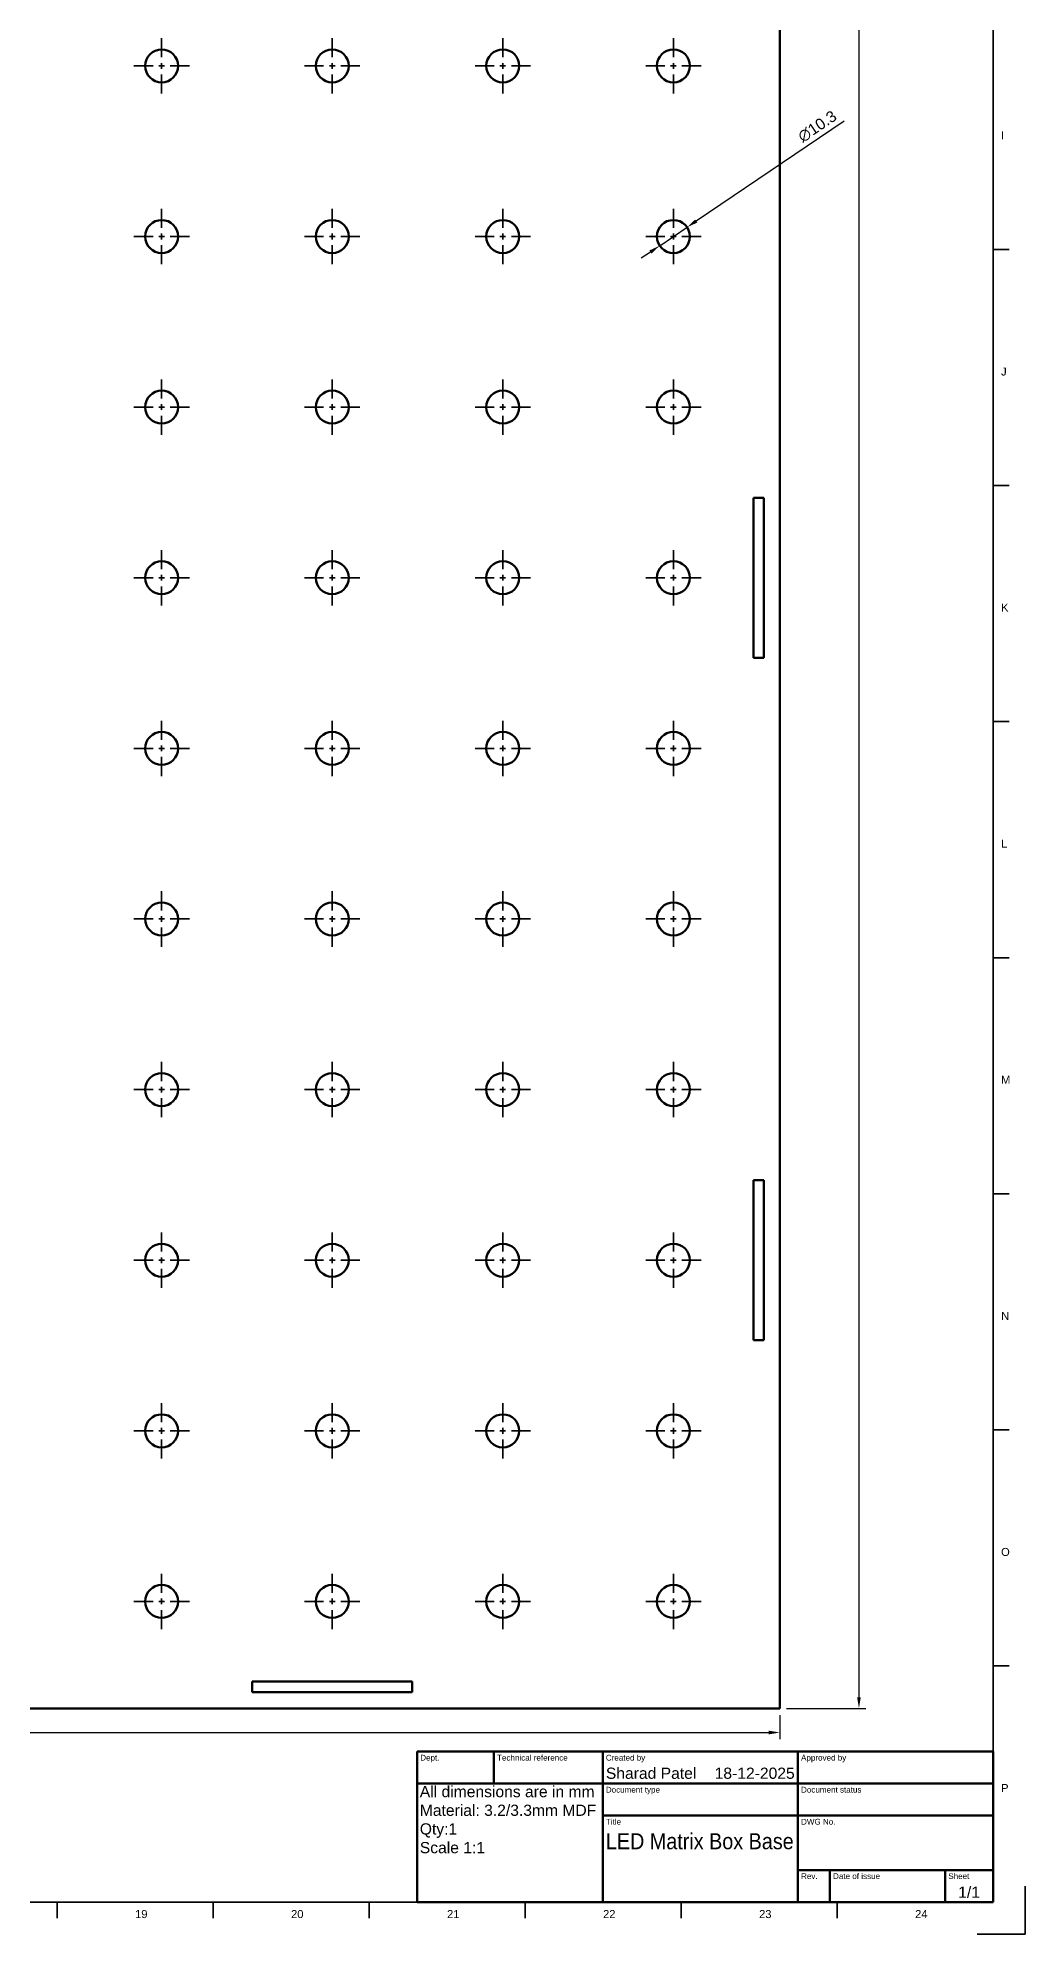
# Model space of a CAD drawing. Header units: millimetres. Extents: x 0 to 1200, y 0 to 1200.
# Drawn here: x 892 to 1200, y 0 to 592 of the extents above; entities that cross this region are included whole.
import ezdxf
from ezdxf.enums import TextEntityAlignment as Align

# ---------------------------------------------------------------- set-up
doc = ezdxf.new("R2010")
doc.units = ezdxf.units.MM
doc.header["$LTSCALE"] = 0.75
doc.linetypes.add('CENTER2', pattern=[28.575, 19.05, -3.175, 3.175, -3.175])
for name, color, linetype, lineweight in [('BORDER', 7, 'Continuous', 35), ('FD_Dimensions', 7, 'Continuous', 35), ('Notes', 7, 'Continuous', 35), ('Smart Centers', 7, 'CENTER2', 35), ('TITLEBLOCK', 7, 'Continuous', 50), ('Visible', 7, 'Continuous', 70)]:
    doc.layers.add(name, color=color, linetype=linetype, lineweight=lineweight)
doc.styles.add('FusionTitle', font='arial.ttf')
doc.styles.get("Standard").update_dxf_attribs({"font": 'arial.ttf'})
doc.dimstyles.new('Dim-ISO-25', dxfattribs={"dimtxt": 3.5, "dimasz": 3.5, "dimexe": 2.1, "dimexo": 2.1, "dimgap": 1.4, "dimtad": 1, "dimzin": 12, "dimdsep": 46, "dimtxsty": 'Standard', "dimcen": 0, "dimazin": 3, "dimtp": 0.1, "dimtm": 0.1, "dimtfac": 0.714286, "dimtmove": 0, "dimatfit": 3, "dimfxl": 1, "dimtzin": 12, "dimarcsym": 0})

# ---------------------------------------------------------------- blocks, each defined once
blk = doc.blocks.new('ISO_TITLEBLOCK')
at = {"layer": 'TITLEBLOCK'}
for p, q in [((0, 47), (-180, 47)), ((-180, 47), (-180, 0)), ((-156, 37), (-156, 47)), ((-122, 0), (-122, 47)), ((-61, 0), (-61, 47)), ((0, 0), (0, 47)), ((-180, 37), (0, 37)), ((-122, 27), (0, 27)), ((-61, 10), (0, 10)), ((-51, 0), (-51, 10)), ((-15, 0), (-15, 10)), ((-180, 0), (0, 0))]:
    blk.add_line(p, q, dxfattribs=at)
at = {"layer": 'TITLEBLOCK', "style": 'FusionTitle'}
for s, p in [('Dept.', (-179, 46)), ('Technical reference', (-155, 46)), ('Created by', (-121, 46)), ('Approved by', (-60, 46)), ('Document type', (-121, 36)), ('Document status', (-60, 36)), ('Title', (-121, 26)), ('DWG No.', (-60, 26)), ('Rev.', (-60, 9)), ('Date of issue', (-50, 9)), ('Sheet', (-14, 9))]:
    blk.add_text(s, height=1.8, dxfattribs=at).set_placement(p, align=Align.TOP_LEFT)
for tag, height, p in [('DEPT', 3.5, (-179, 42)), ('TECHNICAL_REFERENCE', 3.5, (-155, 42)), ('CREATED_BY', 3.5, (-121, 42)), ('APPROVED_BY', 3.5, (-60, 42)), ('DOCUMENT_TYPE', 3.5, (-121, 32)), ('DOCUMENT_STATUS', 3.5, (-60, 32)), ('TITLE_1', 5, (-121, 21.5)), ('TITLE_2', 5, (-121, 14)), ('TITLE_3', 5, (-121, 6.5)), ('DATE_OF_ISSUE', 3.5, (-50, 5))]:
    blk.add_attdef(tag, text='', height=height, dxfattribs=at).set_placement(p, align=Align.TOP_LEFT)
for tag, p in [('CREATED_DATE', (-62, 42)), ('APPROVED_DATE', (-0.99, 42))]:
    blk.add_attdef(tag, text='', height=3.5, dxfattribs=at).set_placement(p, align=Align.TOP_RIGHT)
for tag, height, p in [('DRAWING_NUMBER', 5, (-30.5, 19.75)), ('REV', 3.5, (-56, 4.85)), ('SHEET', 3.5, (-7.5, 4.85))]:
    blk.add_attdef(tag, text='', height=height, dxfattribs=at).set_placement(p, align=Align.TOP_CENTER)
blk = doc.blocks.new('*U3')
at = {"layer": 'Smart Centers', "color": 0, "ltscale": 0.75, "transparency": 16777216}
for p, q in [((0, 2.678906), (0, 8.65)), ((-8.65, 0), (-2.678906, 0)), ((2.678906, 0), (8.65, 0)), ((0, -8.65), (0, -2.678906))]:
    blk.add_line(p, q, dxfattribs=at)
at = {"layer": 'Smart Centers', "color": 0, "linetype": 'Continuous', "ltscale": 0.75, "transparency": 16777216}
for p, q in [((-0.892969, 0), (0.892969, 0)), ((0, -0.892969), (0, 0.892969))]:
    blk.add_line(p, q, dxfattribs=at)
blk = doc.blocks.new('*U4')
at = {"layer": 'Smart Centers', "color": 0, "ltscale": 0.75, "transparency": 16777216}
for p, q in [((0, 2.678906), (0, 8.65)), ((-8.65, 0), (-2.678906, 0)), ((2.678906, 0), (8.65, 0)), ((0, -8.65), (0, -2.678906))]:
    blk.add_line(p, q, dxfattribs=at)
at = {"layer": 'Smart Centers', "color": 0, "linetype": 'Continuous', "ltscale": 0.75, "transparency": 16777216}
for p, q in [((-0.892969, 0), (0.892969, 0)), ((0, -0.892969), (0, 0.892969))]:
    blk.add_line(p, q, dxfattribs=at)
blk = doc.blocks.new('*U35')
at = {"layer": 'Smart Centers', "color": 0, "ltscale": 0.75, "transparency": 16777216}
for p, q in [((0, 2.678906), (0, 8.65)), ((-8.65, 0), (-2.678906, 0)), ((2.678906, 0), (8.65, 0)), ((0, -8.65), (0, -2.678906))]:
    blk.add_line(p, q, dxfattribs=at)
at = {"layer": 'Smart Centers', "color": 0, "linetype": 'Continuous', "ltscale": 0.75, "transparency": 16777216}
for p, q in [((-0.892969, 0), (0.892969, 0)), ((0, -0.892969), (0, 0.892969))]:
    blk.add_line(p, q, dxfattribs=at)
blk = doc.blocks.new('*U36')
at = {"layer": 'Smart Centers', "color": 0, "ltscale": 0.75, "transparency": 16777216}
for p, q in [((0, 2.678906), (0, 8.65)), ((-8.65, 0), (-2.678906, 0)), ((2.678906, 0), (8.65, 0)), ((0, -8.65), (0, -2.678906))]:
    blk.add_line(p, q, dxfattribs=at)
at = {"layer": 'Smart Centers', "color": 0, "linetype": 'Continuous', "ltscale": 0.75, "transparency": 16777216}
for p, q in [((-0.892969, 0), (0.892969, 0)), ((0, -0.892969), (0, 0.892969))]:
    blk.add_line(p, q, dxfattribs=at)
blk = doc.blocks.new('*U39')
at = {"layer": 'Smart Centers', "color": 0, "ltscale": 0.75, "transparency": 16777216}
for p, q in [((0, 2.678906), (0, 8.65)), ((-8.65, 0), (-2.678906, 0)), ((2.678906, 0), (8.65, 0)), ((0, -8.65), (0, -2.678906))]:
    blk.add_line(p, q, dxfattribs=at)
at = {"layer": 'Smart Centers', "color": 0, "linetype": 'Continuous', "ltscale": 0.75, "transparency": 16777216}
for p, q in [((-0.892969, 0), (0.892969, 0)), ((0, -0.892969), (0, 0.892969))]:
    blk.add_line(p, q, dxfattribs=at)
blk = doc.blocks.new('*U40')
at = {"layer": 'Smart Centers', "color": 0, "ltscale": 0.75, "transparency": 16777216}
for p, q in [((0, 2.678906), (0, 8.65)), ((-8.65, 0), (-2.678906, 0)), ((2.678906, 0), (8.65, 0)), ((0, -8.65), (0, -2.678906))]:
    blk.add_line(p, q, dxfattribs=at)
at = {"layer": 'Smart Centers', "color": 0, "linetype": 'Continuous', "ltscale": 0.75, "transparency": 16777216}
for p, q in [((-0.892969, 0), (0.892969, 0)), ((0, -0.892969), (0, 0.892969))]:
    blk.add_line(p, q, dxfattribs=at)
blk = doc.blocks.new('*U65')
at = {"layer": 'Smart Centers', "color": 0, "ltscale": 0.75, "transparency": 16777216}
for p, q in [((0, 2.678906), (0, 8.65)), ((-8.65, 0), (-2.678906, 0)), ((2.678906, 0), (8.65, 0)), ((0, -8.65), (0, -2.678906))]:
    blk.add_line(p, q, dxfattribs=at)
at = {"layer": 'Smart Centers', "color": 0, "linetype": 'Continuous', "ltscale": 0.75, "transparency": 16777216}
for p, q in [((-0.892969, 0), (0.892969, 0)), ((0, -0.892969), (0, 0.892969))]:
    blk.add_line(p, q, dxfattribs=at)
blk = doc.blocks.new('*U73')
at = {"layer": 'Smart Centers', "color": 0, "ltscale": 0.75, "transparency": 16777216}
for p, q in [((0, 2.678906), (0, 8.65)), ((-8.65, 0), (-2.678906, 0)), ((2.678906, 0), (8.65, 0)), ((0, -8.65), (0, -2.678906))]:
    blk.add_line(p, q, dxfattribs=at)
at = {"layer": 'Smart Centers', "color": 0, "linetype": 'Continuous', "ltscale": 0.75, "transparency": 16777216}
for p, q in [((-0.892969, 0), (0.892969, 0)), ((0, -0.892969), (0, 0.892969))]:
    blk.add_line(p, q, dxfattribs=at)
blk = doc.blocks.new('*U76')
at = {"layer": 'Smart Centers', "color": 0, "ltscale": 0.75, "transparency": 16777216}
for p, q in [((0, 2.678906), (0, 8.65)), ((-8.65, 0), (-2.678906, 0)), ((2.678906, 0), (8.65, 0)), ((0, -8.65), (0, -2.678906))]:
    blk.add_line(p, q, dxfattribs=at)
at = {"layer": 'Smart Centers', "color": 0, "linetype": 'Continuous', "ltscale": 0.75, "transparency": 16777216}
for p, q in [((-0.892969, 0), (0.892969, 0)), ((0, -0.892969), (0, 0.892969))]:
    blk.add_line(p, q, dxfattribs=at)
blk = doc.blocks.new('*U81')
at = {"layer": 'Smart Centers', "color": 0, "ltscale": 0.75, "transparency": 16777216}
for p, q in [((0, 2.678906), (0, 8.65)), ((-8.65, 0), (-2.678906, 0)), ((2.678906, 0), (8.65, 0)), ((0, -8.65), (0, -2.678906))]:
    blk.add_line(p, q, dxfattribs=at)
at = {"layer": 'Smart Centers', "color": 0, "linetype": 'Continuous', "ltscale": 0.75, "transparency": 16777216}
for p, q in [((-0.892969, 0), (0.892969, 0)), ((0, -0.892969), (0, 0.892969))]:
    blk.add_line(p, q, dxfattribs=at)
blk = doc.blocks.new('*U85')
at = {"layer": 'Smart Centers', "color": 0, "ltscale": 0.75, "transparency": 16777216}
for p, q in [((0, 2.678906), (0, 8.65)), ((-8.65, 0), (-2.678906, 0)), ((2.678906, 0), (8.65, 0)), ((0, -8.65), (0, -2.678906))]:
    blk.add_line(p, q, dxfattribs=at)
at = {"layer": 'Smart Centers', "color": 0, "linetype": 'Continuous', "ltscale": 0.75, "transparency": 16777216}
for p, q in [((-0.892969, 0), (0.892969, 0)), ((0, -0.892969), (0, 0.892969))]:
    blk.add_line(p, q, dxfattribs=at)
blk = doc.blocks.new('*U94')
at = {"layer": 'Smart Centers', "color": 0, "ltscale": 0.75, "transparency": 16777216}
for p, q in [((0, 2.678906), (0, 8.65)), ((-8.65, 0), (-2.678906, 0)), ((2.678906, 0), (8.65, 0)), ((0, -8.65), (0, -2.678906))]:
    blk.add_line(p, q, dxfattribs=at)
at = {"layer": 'Smart Centers', "color": 0, "linetype": 'Continuous', "ltscale": 0.75, "transparency": 16777216}
for p, q in [((-0.892969, 0), (0.892969, 0)), ((0, -0.892969), (0, 0.892969))]:
    blk.add_line(p, q, dxfattribs=at)
blk = doc.blocks.new('*U98')
at = {"layer": 'Smart Centers', "color": 0, "ltscale": 0.75, "transparency": 16777216}
for p, q in [((0, 2.678906), (0, 8.65)), ((-8.65, 0), (-2.678906, 0)), ((2.678906, 0), (8.65, 0)), ((0, -8.65), (0, -2.678906))]:
    blk.add_line(p, q, dxfattribs=at)
at = {"layer": 'Smart Centers', "color": 0, "linetype": 'Continuous', "ltscale": 0.75, "transparency": 16777216}
for p, q in [((-0.892969, 0), (0.892969, 0)), ((0, -0.892969), (0, 0.892969))]:
    blk.add_line(p, q, dxfattribs=at)
blk = doc.blocks.new('*U102')
at = {"layer": 'Smart Centers', "color": 0, "ltscale": 0.75, "transparency": 16777216}
for p, q in [((0, 2.678906), (0, 8.65)), ((-8.65, 0), (-2.678906, 0)), ((2.678906, 0), (8.65, 0)), ((0, -8.65), (0, -2.678906))]:
    blk.add_line(p, q, dxfattribs=at)
at = {"layer": 'Smart Centers', "color": 0, "linetype": 'Continuous', "ltscale": 0.75, "transparency": 16777216}
for p, q in [((-0.892969, 0), (0.892969, 0)), ((0, -0.892969), (0, 0.892969))]:
    blk.add_line(p, q, dxfattribs=at)
blk = doc.blocks.new('*U105')
at = {"layer": 'Smart Centers', "color": 0, "ltscale": 0.75, "transparency": 16777216}
for p, q in [((0, 2.678906), (0, 8.65)), ((-8.65, 0), (-2.678906, 0)), ((2.678906, 0), (8.65, 0)), ((0, -8.65), (0, -2.678906))]:
    blk.add_line(p, q, dxfattribs=at)
at = {"layer": 'Smart Centers', "color": 0, "linetype": 'Continuous', "ltscale": 0.75, "transparency": 16777216}
for p, q in [((-0.892969, 0), (0.892969, 0)), ((0, -0.892969), (0, 0.892969))]:
    blk.add_line(p, q, dxfattribs=at)
blk = doc.blocks.new('*U136')
at = {"layer": 'Smart Centers', "color": 0, "ltscale": 0.75, "transparency": 16777216}
for p, q in [((0, 2.678906), (0, 8.65)), ((-8.65, 0), (-2.678906, 0)), ((2.678906, 0), (8.65, 0)), ((0, -8.65), (0, -2.678906))]:
    blk.add_line(p, q, dxfattribs=at)
at = {"layer": 'Smart Centers', "color": 0, "linetype": 'Continuous', "ltscale": 0.75, "transparency": 16777216}
for p, q in [((-0.892969, 0), (0.892969, 0)), ((0, -0.892969), (0, 0.892969))]:
    blk.add_line(p, q, dxfattribs=at)
blk = doc.blocks.new('*U140')
at = {"layer": 'Smart Centers', "color": 0, "ltscale": 0.75, "transparency": 16777216}
for p, q in [((0, 2.678906), (0, 8.65)), ((-8.65, 0), (-2.678906, 0)), ((2.678906, 0), (8.65, 0)), ((0, -8.65), (0, -2.678906))]:
    blk.add_line(p, q, dxfattribs=at)
at = {"layer": 'Smart Centers', "color": 0, "linetype": 'Continuous', "ltscale": 0.75, "transparency": 16777216}
for p, q in [((-0.892969, 0), (0.892969, 0)), ((0, -0.892969), (0, 0.892969))]:
    blk.add_line(p, q, dxfattribs=at)
blk = doc.blocks.new('*U146')
at = {"layer": 'Smart Centers', "color": 0, "ltscale": 0.75, "transparency": 16777216}
for p, q in [((0, 2.678906), (0, 8.65)), ((-8.65, 0), (-2.678906, 0)), ((2.678906, 0), (8.65, 0)), ((0, -8.65), (0, -2.678906))]:
    blk.add_line(p, q, dxfattribs=at)
at = {"layer": 'Smart Centers', "color": 0, "linetype": 'Continuous', "ltscale": 0.75, "transparency": 16777216}
for p, q in [((-0.892969, 0), (0.892969, 0)), ((0, -0.892969), (0, 0.892969))]:
    blk.add_line(p, q, dxfattribs=at)
blk = doc.blocks.new('*U147')
at = {"layer": 'Smart Centers', "color": 0, "ltscale": 0.75, "transparency": 16777216}
for p, q in [((0, 2.678906), (0, 8.65)), ((-8.65, 0), (-2.678906, 0)), ((2.678906, 0), (8.65, 0)), ((0, -8.65), (0, -2.678906))]:
    blk.add_line(p, q, dxfattribs=at)
at = {"layer": 'Smart Centers', "color": 0, "linetype": 'Continuous', "ltscale": 0.75, "transparency": 16777216}
for p, q in [((-0.892969, 0), (0.892969, 0)), ((0, -0.892969), (0, 0.892969))]:
    blk.add_line(p, q, dxfattribs=at)
blk = doc.blocks.new('*U152')
at = {"layer": 'Smart Centers', "color": 0, "ltscale": 0.75, "transparency": 16777216}
for p, q in [((0, 2.678906), (0, 8.65)), ((-8.65, 0), (-2.678906, 0)), ((2.678906, 0), (8.65, 0)), ((0, -8.65), (0, -2.678906))]:
    blk.add_line(p, q, dxfattribs=at)
at = {"layer": 'Smart Centers', "color": 0, "linetype": 'Continuous', "ltscale": 0.75, "transparency": 16777216}
for p, q in [((-0.892969, 0), (0.892969, 0)), ((0, -0.892969), (0, 0.892969))]:
    blk.add_line(p, q, dxfattribs=at)
blk = doc.blocks.new('*U153')
at = {"layer": 'Smart Centers', "color": 0, "ltscale": 0.75, "transparency": 16777216}
for p, q in [((0, 2.678906), (0, 8.65)), ((-8.65, 0), (-2.678906, 0)), ((2.678906, 0), (8.65, 0)), ((0, -8.65), (0, -2.678906))]:
    blk.add_line(p, q, dxfattribs=at)
at = {"layer": 'Smart Centers', "color": 0, "linetype": 'Continuous', "ltscale": 0.75, "transparency": 16777216}
for p, q in [((-0.892969, 0), (0.892969, 0)), ((0, -0.892969), (0, 0.892969))]:
    blk.add_line(p, q, dxfattribs=at)
blk = doc.blocks.new('*U155')
at = {"layer": 'Smart Centers', "color": 0, "ltscale": 0.75, "transparency": 16777216}
for p, q in [((0, 2.678906), (0, 8.65)), ((-8.65, 0), (-2.678906, 0)), ((2.678906, 0), (8.65, 0)), ((0, -8.65), (0, -2.678906))]:
    blk.add_line(p, q, dxfattribs=at)
at = {"layer": 'Smart Centers', "color": 0, "linetype": 'Continuous', "ltscale": 0.75, "transparency": 16777216}
for p, q in [((-0.892969, 0), (0.892969, 0)), ((0, -0.892969), (0, 0.892969))]:
    blk.add_line(p, q, dxfattribs=at)
blk = doc.blocks.new('*U163')
at = {"layer": 'Smart Centers', "color": 0, "ltscale": 0.75, "transparency": 16777216}
for p, q in [((0, 2.678906), (0, 8.65)), ((-8.65, 0), (-2.678906, 0)), ((2.678906, 0), (8.65, 0)), ((0, -8.65), (0, -2.678906))]:
    blk.add_line(p, q, dxfattribs=at)
at = {"layer": 'Smart Centers', "color": 0, "linetype": 'Continuous', "ltscale": 0.75, "transparency": 16777216}
for p, q in [((-0.892969, 0), (0.892969, 0)), ((0, -0.892969), (0, 0.892969))]:
    blk.add_line(p, q, dxfattribs=at)
blk = doc.blocks.new('*U184')
at = {"layer": 'Smart Centers', "color": 0, "ltscale": 0.75, "transparency": 16777216}
for p, q in [((0, 2.678906), (0, 8.65)), ((-8.65, 0), (-2.678906, 0)), ((2.678906, 0), (8.65, 0)), ((0, -8.65), (0, -2.678906))]:
    blk.add_line(p, q, dxfattribs=at)
at = {"layer": 'Smart Centers', "color": 0, "linetype": 'Continuous', "ltscale": 0.75, "transparency": 16777216}
for p, q in [((-0.892969, 0), (0.892969, 0)), ((0, -0.892969), (0, 0.892969))]:
    blk.add_line(p, q, dxfattribs=at)
blk = doc.blocks.new('*U208')
at = {"layer": 'Smart Centers', "color": 0, "ltscale": 0.75, "transparency": 16777216}
for p, q in [((0, 2.678906), (0, 8.65)), ((-8.65, 0), (-2.678906, 0)), ((2.678906, 0), (8.65, 0)), ((0, -8.65), (0, -2.678906))]:
    blk.add_line(p, q, dxfattribs=at)
at = {"layer": 'Smart Centers', "color": 0, "linetype": 'Continuous', "ltscale": 0.75, "transparency": 16777216}
for p, q in [((-0.892969, 0), (0.892969, 0)), ((0, -0.892969), (0, 0.892969))]:
    blk.add_line(p, q, dxfattribs=at)
blk = doc.blocks.new('*U252')
at = {"layer": 'Smart Centers', "color": 0, "ltscale": 0.75, "transparency": 16777216}
for p, q in [((0, 2.678906), (0, 8.65)), ((-8.65, 0), (-2.678906, 0)), ((2.678906, 0), (8.65, 0)), ((0, -8.65), (0, -2.678906))]:
    blk.add_line(p, q, dxfattribs=at)
at = {"layer": 'Smart Centers', "color": 0, "linetype": 'Continuous', "ltscale": 0.75, "transparency": 16777216}
for p, q in [((-0.892969, 0), (0.892969, 0)), ((0, -0.892969), (0, 0.892969))]:
    blk.add_line(p, q, dxfattribs=at)
blk = doc.blocks.new('*U299')
at = {"layer": 'Smart Centers', "color": 0, "ltscale": 0.75, "transparency": 16777216}
for p, q in [((0, 2.678906), (0, 8.65)), ((-8.65, 0), (-2.678906, 0)), ((2.678906, 0), (8.65, 0)), ((0, -8.65), (0, -2.678906))]:
    blk.add_line(p, q, dxfattribs=at)
at = {"layer": 'Smart Centers', "color": 0, "linetype": 'Continuous', "ltscale": 0.75, "transparency": 16777216}
for p, q in [((-0.892969, 0), (0.892969, 0)), ((0, -0.892969), (0, 0.892969))]:
    blk.add_line(p, q, dxfattribs=at)
blk = doc.blocks.new('*U310')
at = {"layer": 'Smart Centers', "color": 0, "ltscale": 0.75, "transparency": 16777216}
for p, q in [((0, 2.678906), (0, 8.65)), ((-8.65, 0), (-2.678906, 0)), ((2.678906, 0), (8.65, 0)), ((0, -8.65), (0, -2.678906))]:
    blk.add_line(p, q, dxfattribs=at)
at = {"layer": 'Smart Centers', "color": 0, "linetype": 'Continuous', "ltscale": 0.75, "transparency": 16777216}
for p, q in [((-0.892969, 0), (0.892969, 0)), ((0, -0.892969), (0, 0.892969))]:
    blk.add_line(p, q, dxfattribs=at)
blk = doc.blocks.new('*U318')
at = {"layer": 'Smart Centers', "color": 0, "ltscale": 0.75, "transparency": 16777216}
for p, q in [((0, 2.678906), (0, 8.65)), ((-8.65, 0), (-2.678906, 0)), ((2.678906, 0), (8.65, 0)), ((0, -8.65), (0, -2.678906))]:
    blk.add_line(p, q, dxfattribs=at)
at = {"layer": 'Smart Centers', "color": 0, "linetype": 'Continuous', "ltscale": 0.75, "transparency": 16777216}
for p, q in [((-0.892969, 0), (0.892969, 0)), ((0, -0.892969), (0, 0.892969))]:
    blk.add_line(p, q, dxfattribs=at)
blk = doc.blocks.new('*U319')
at = {"layer": 'Smart Centers', "color": 0, "ltscale": 0.75, "transparency": 16777216}
for p, q in [((0, 2.678906), (0, 8.65)), ((-8.65, 0), (-2.678906, 0)), ((2.678906, 0), (8.65, 0)), ((0, -8.65), (0, -2.678906))]:
    blk.add_line(p, q, dxfattribs=at)
at = {"layer": 'Smart Centers', "color": 0, "linetype": 'Continuous', "ltscale": 0.75, "transparency": 16777216}
for p, q in [((-0.892969, 0), (0.892969, 0)), ((0, -0.892969), (0, 0.892969))]:
    blk.add_line(p, q, dxfattribs=at)
blk = doc.blocks.new('*U325')
at = {"layer": 'Smart Centers', "color": 0, "ltscale": 0.75, "transparency": 16777216}
for p, q in [((0, 2.678906), (0, 8.65)), ((-8.65, 0), (-2.678906, 0)), ((2.678906, 0), (8.65, 0)), ((0, -8.65), (0, -2.678906))]:
    blk.add_line(p, q, dxfattribs=at)
at = {"layer": 'Smart Centers', "color": 0, "linetype": 'Continuous', "ltscale": 0.75, "transparency": 16777216}
for p, q in [((-0.892969, 0), (0.892969, 0)), ((0, -0.892969), (0, 0.892969))]:
    blk.add_line(p, q, dxfattribs=at)
blk = doc.blocks.new('*U327')
at = {"layer": 'Smart Centers', "color": 0, "ltscale": 0.75, "transparency": 16777216}
for p, q in [((0, 2.678906), (0, 8.65)), ((-8.65, 0), (-2.678906, 0)), ((2.678906, 0), (8.65, 0)), ((0, -8.65), (0, -2.678906))]:
    blk.add_line(p, q, dxfattribs=at)
at = {"layer": 'Smart Centers', "color": 0, "linetype": 'Continuous', "ltscale": 0.75, "transparency": 16777216}
for p, q in [((-0.892969, 0), (0.892969, 0)), ((0, -0.892969), (0, 0.892969))]:
    blk.add_line(p, q, dxfattribs=at)
blk = doc.blocks.new('*U348')
at = {"layer": 'Smart Centers', "color": 0, "ltscale": 0.75, "transparency": 16777216}
for p, q in [((0, 2.678906), (0, 8.65)), ((-8.65, 0), (-2.678906, 0)), ((2.678906, 0), (8.65, 0)), ((0, -8.65), (0, -2.678906))]:
    blk.add_line(p, q, dxfattribs=at)
at = {"layer": 'Smart Centers', "color": 0, "linetype": 'Continuous', "ltscale": 0.75, "transparency": 16777216}
for p, q in [((-0.892969, 0), (0.892969, 0)), ((0, -0.892969), (0, 0.892969))]:
    blk.add_line(p, q, dxfattribs=at)
blk = doc.blocks.new('*U350')
at = {"layer": 'Smart Centers', "color": 0, "ltscale": 0.75, "transparency": 16777216}
for p, q in [((0, 2.678906), (0, 8.65)), ((-8.65, 0), (-2.678906, 0)), ((2.678906, 0), (8.65, 0)), ((0, -8.65), (0, -2.678906))]:
    blk.add_line(p, q, dxfattribs=at)
at = {"layer": 'Smart Centers', "color": 0, "linetype": 'Continuous', "ltscale": 0.75, "transparency": 16777216}
for p, q in [((-0.892969, 0), (0.892969, 0)), ((0, -0.892969), (0, 0.892969))]:
    blk.add_line(p, q, dxfattribs=at)
blk = doc.blocks.new('*U354')
at = {"layer": 'Smart Centers', "color": 0, "ltscale": 0.75, "transparency": 16777216}
for p, q in [((0, 2.678906), (0, 8.65)), ((-8.65, 0), (-2.678906, 0)), ((2.678906, 0), (8.65, 0)), ((0, -8.65), (0, -2.678906))]:
    blk.add_line(p, q, dxfattribs=at)
at = {"layer": 'Smart Centers', "color": 0, "linetype": 'Continuous', "ltscale": 0.75, "transparency": 16777216}
for p, q in [((-0.892969, 0), (0.892969, 0)), ((0, -0.892969), (0, 0.892969))]:
    blk.add_line(p, q, dxfattribs=at)
blk = doc.blocks.new('*U355')
at = {"layer": 'Smart Centers', "color": 0, "ltscale": 0.75, "transparency": 16777216}
for p, q in [((0, 2.678906), (0, 8.65)), ((-8.65, 0), (-2.678906, 0)), ((2.678906, 0), (8.65, 0)), ((0, -8.65), (0, -2.678906))]:
    blk.add_line(p, q, dxfattribs=at)
at = {"layer": 'Smart Centers', "color": 0, "linetype": 'Continuous', "ltscale": 0.75, "transparency": 16777216}
for p, q in [((-0.892969, 0), (0.892969, 0)), ((0, -0.892969), (0, 0.892969))]:
    blk.add_line(p, q, dxfattribs=at)
blk = doc.blocks.new('*U359')
at = {"layer": 'Smart Centers', "color": 0, "ltscale": 0.75, "transparency": 16777216}
for p, q in [((0, 2.678906), (0, 8.65)), ((-8.65, 0), (-2.678906, 0)), ((2.678906, 0), (8.65, 0)), ((0, -8.65), (0, -2.678906))]:
    blk.add_line(p, q, dxfattribs=at)
at = {"layer": 'Smart Centers', "color": 0, "linetype": 'Continuous', "ltscale": 0.75, "transparency": 16777216}
for p, q in [((-0.892969, 0), (0.892969, 0)), ((0, -0.892969), (0, 0.892969))]:
    blk.add_line(p, q, dxfattribs=at)
blk = doc.blocks.new('*U366')
at = {"layer": 'Smart Centers', "color": 0, "ltscale": 0.75, "transparency": 16777216}
for p, q in [((0, 2.678906), (0, 8.65)), ((-8.65, 0), (-2.678906, 0)), ((2.678906, 0), (8.65, 0)), ((0, -8.65), (0, -2.678906))]:
    blk.add_line(p, q, dxfattribs=at)
at = {"layer": 'Smart Centers', "color": 0, "linetype": 'Continuous', "ltscale": 0.75, "transparency": 16777216}
for p, q in [((-0.892969, 0), (0.892969, 0)), ((0, -0.892969), (0, 0.892969))]:
    blk.add_line(p, q, dxfattribs=at)
blk = doc.blocks.new('*U367')
at = {"layer": 'Smart Centers', "color": 0, "ltscale": 0.75, "transparency": 16777216}
for p, q in [((0, 2.678906), (0, 8.65)), ((-8.65, 0), (-2.678906, 0)), ((2.678906, 0), (8.65, 0)), ((0, -8.65), (0, -2.678906))]:
    blk.add_line(p, q, dxfattribs=at)
at = {"layer": 'Smart Centers', "color": 0, "linetype": 'Continuous', "ltscale": 0.75, "transparency": 16777216}
for p, q in [((-0.892969, 0), (0.892969, 0)), ((0, -0.892969), (0, 0.892969))]:
    blk.add_line(p, q, dxfattribs=at)
blk = doc.blocks.new('*U390')
at = {"layer": 'Smart Centers', "color": 0, "ltscale": 0.75, "transparency": 16777216}
for p, q in [((0, 2.678906), (0, 8.65)), ((-8.65, 0), (-2.678906, 0)), ((2.678906, 0), (8.65, 0)), ((0, -8.65), (0, -2.678906))]:
    blk.add_line(p, q, dxfattribs=at)
at = {"layer": 'Smart Centers', "color": 0, "linetype": 'Continuous', "ltscale": 0.75, "transparency": 16777216}
for p, q in [((-0.892969, 0), (0.892969, 0)), ((0, -0.892969), (0, 0.892969))]:
    blk.add_line(p, q, dxfattribs=at)
blk = doc.blocks.new('Custom1200.000000x1200.000000x24x16')
for p, q in [((1190, 1190), (1190, 10)), ((1190, 526.25), (1195, 526.25)), ((1190, 452.5), (1195, 452.5)), ((1190, 378.75), (1195, 378.75)), ((1190, 305), (1195, 305)), ((1190, 231.25), (1195, 231.25)), ((1190, 157.5), (1195, 157.5)), ((1190, 83.75), (1195, 83.75)), ((1200, 0), (1200, 15)), ((1190, 10), (20, 10)), ((897.5, 10), (897.5, 5)), ((946.25, 10), (946.25, 5)), ((995, 10), (995, 5)), ((1043.75, 10), (1043.75, 5)), ((1092.5, 10), (1092.5, 5)), ((1141.25, 10), (1141.25, 5)), ((1200, 0), (1185, 0))]:
    blk.add_line(p, q)
at = {"char_height": 2.5, "attachment_point": 1}
for s, insert in [('I', (1192.5, 563.125)), ('J', (1192.5, 489.375)), ('K', (1192.5, 415.625)), ('L', (1192.5, 341.875)), ('M', (1192.5, 268.125)), ('N', (1192.5, 194.375)), ('O', (1192.5, 120.625)), ('P', (1192.5, 46.875)), ('19', (921.875, 7.5)), ('20', (970.625, 7.5)), ('21', (1019.375, 7.5)), ('22', (1068.125, 7.5)), ('23', (1116.875, 7.5)), ('24', (1165.625, 7.5))]:
    blk.add_mtext(s, dxfattribs=dict(at, insert=insert))
blk = doc.blocks.new('*D409')
at = {"layer": 'Defpoints', "color": 0, "transparency": 16777216}
for p in [(1123.386866, 1150.002746), (1123.386866, 70.502746), (1148.084323, 70.502746)]:
    blk.add_point(p, dxfattribs=at)
at = {"layer": 'FD_Dimensions', "color": 0, "lineweight": -2, "transparency": 16777216}
for p, q in [((1125.486866, 1150.002746), (1150.184323, 1150.002746)), ((1148.084323, 1146.502746), (1148.084323, 74.002746)), ((1125.486866, 70.502746), (1150.184323, 70.502746))]:
    blk.add_line(p, q, dxfattribs=at)
at = {"layer": 'FD_Dimensions', "color": 0, "transparency": 16777216}
for points in [[(1147.500989, 1146.502746), (1148.667656, 1146.502746), (1148.084323, 1150.002746)], [(1147.500989, 74.002746), (1148.667656, 74.002746), (1148.084323, 70.502746)]]:
    blk.add_solid(points, dxfattribs=at)
at = {"layer": 'FD_Dimensions', "color": 0, "transparency": 16777216, "insert": (1144.897317, 610.252746), "char_height": 3.5, "attachment_point": 5, "rotation": 90}
blk.add_mtext('1079.5', dxfattribs=at)
blk = doc.blocks.new('*D410')
at = {"layer": 'Defpoints', "color": 0, "transparency": 16777216}
for p in [(43.886866, 70.502746), (1123.386866, 70.502746), (1123.386866, 62.964541)]:
    blk.add_point(p, dxfattribs=at)
at = {"layer": 'FD_Dimensions', "color": 0, "lineweight": -2, "transparency": 16777216}
for p, q in [((43.886866, 68.402746), (43.886866, 60.864541)), ((1123.386866, 68.402746), (1123.386866, 60.864541)), ((47.386866, 62.964541), (1119.886866, 62.964541))]:
    blk.add_line(p, q, dxfattribs=at)
at = {"layer": 'FD_Dimensions', "color": 0, "transparency": 16777216}
for points in [[(47.386866, 63.547874), (47.386866, 62.381207), (43.886866, 62.964541)], [(1119.886866, 63.547874), (1119.886866, 62.381207), (1123.386866, 62.964541)]]:
    blk.add_solid(points, dxfattribs=at)
at = {"layer": 'FD_Dimensions', "color": 0, "transparency": 16777216, "insert": (583.636866, 66.151546), "char_height": 3.5, "attachment_point": 5}
blk.add_mtext('1079.5', dxfattribs=at)
blk = doc.blocks.new('*D411')
at = {"layer": 'Defpoints', "color": 0, "transparency": 16777216}
for p in [(1094.353316, 533.187171), (1085.820416, 527.41832)]:
    blk.add_point(p, dxfattribs=at)
at = {"layer": 'FD_Dimensions', "color": 0, "lineweight": -2, "transparency": 16777216}
for p, q in [((1143.425432, 566.363431), (1097.252844, 535.14746)), ((1085.820416, 527.41832), (1094.353316, 533.187171)), ((1082.920888, 525.458032), (1080.021359, 523.497743))]:
    blk.add_line(p, q, dxfattribs=at)
at = {"layer": 'FD_Dimensions', "color": 0, "transparency": 16777216}
for points in [[(1096.92613, 535.630714), (1097.579559, 534.664205), (1094.353316, 533.187171)], [(1082.594173, 525.941286), (1083.247602, 524.974777), (1085.820416, 527.41832)]]:
    blk.add_solid(points, dxfattribs=at)
at = {"layer": 'FD_Dimensions', "color": 0, "transparency": 16777216, "insert": (1135.082647, 564.68828), "char_height": 3.5, "attachment_point": 5, "rotation": 34.061521867}
blk.add_mtext('∅10.3', dxfattribs=at)

msp = doc.modelspace()

# ---------------------------------------------------------------- linework, layer by layer
at = {"layer": 'Visible', "extrusion": (-1e-16, -1, 0)}
for p, q in [((1123.386866, 70.502746), (1123.386866, 1150.002746)), ((1115.086866, 448.702746), (1118.386866, 448.702746)), ((1115.086866, 398.702746), (1115.086866, 448.702746)), ((1118.386866, 448.702746), (1118.386866, 398.702746)), ((1118.386866, 398.702746), (1115.086866, 398.702746)), ((1115.086866, 235.502746), (1118.386866, 235.502746)), ((1115.086866, 185.502746), (1115.086866, 235.502746)), ((1118.386866, 235.502746), (1118.386866, 185.502746)), ((1118.386866, 185.502746), (1115.086866, 185.502746)), ((958.486866, 75.602746), (958.486866, 78.902746)), ((958.486866, 78.902746), (1008.486866, 78.902746)), ((1008.486866, 78.902746), (1008.486866, 75.602746)), ((1008.486866, 75.602746), (958.486866, 75.602746)), ((43.886866, 70.502746), (1123.386866, 70.502746))]:
    msp.add_line(p, q, dxfattribs=at)
at = {"layer": 'Visible', "extrusion": (0, 0, -1)}
for centre in [(-930.186866, 583.602746), (-983.486866, 583.602746), (-1036.786866, 583.602746), (-1090.086866, 583.602746), (-930.186866, 530.302746), (-983.486866, 530.302746), (-1036.786866, 530.302746), (-1090.086866, 530.302746), (-930.186866, 477.002746), (-983.486866, 477.002746), (-1036.786866, 477.002746), (-1090.086866, 477.002746), (-930.186866, 423.702746), (-983.486866, 423.702746), (-1036.786866, 423.702746), (-1090.086866, 423.702746), (-930.186866, 370.402746), (-983.486866, 370.402746), (-1036.786866, 370.402746), (-1090.086866, 370.402746), (-930.186866, 317.102746), (-983.486866, 317.102746), (-1036.786866, 317.102746), (-1090.086866, 317.102746), (-930.186866, 263.802746), (-983.486866, 263.802746), (-1036.786866, 263.802746), (-1090.086866, 263.802746), (-930.186866, 210.502746), (-983.486866, 210.502746), (-1036.786866, 210.502746), (-1090.086866, 210.502746), (-930.186866, 157.202746), (-983.486866, 157.202746), (-1036.786866, 157.202746), (-1090.086866, 157.202746), (-930.186866, 103.902746), (-983.486866, 103.902746), (-1036.786866, 103.902746), (-1090.086866, 103.902746)]:
    msp.add_circle(centre, 5.15, dxfattribs=at)

# ---------------------------------------------------------------- block references
at = {"layer": 'BORDER'}
msp.add_blockref('Custom1200.000000x1200.000000x24x16', (0, 0), dxfattribs=at)
at = {"layer": 'Smart Centers', "ltscale": 0.75}
for name, p in [('*U354', (930.186866, 583.602746)), ('*U76', (983.486866, 583.602746)), ('*U252', (1036.786866, 583.602746)), ('*U390', (1090.086866, 583.602746)), ('*U310', (930.186866, 530.302746)), ('*U184', (983.486866, 530.302746)), ('*U366', (1036.786866, 530.302746)), ('*U299', (1090.086866, 530.302746)), ('*U348', (930.186866, 477.002746)), ('*U318', (983.486866, 477.002746)), ('*U327', (1036.786866, 477.002746)), ('*U319', (1090.086866, 477.002746)), ('*U350', (930.186866, 423.702746)), ('*U367', (983.486866, 423.702746)), ('*U355', (1036.786866, 423.702746)), ('*U359', (1090.086866, 423.702746)), ('*U136', (930.186866, 370.402746)), ('*U140', (983.486866, 370.402746)), ('*U146', (1036.786866, 370.402746)), ('*U152', (1090.086866, 370.402746)), ('*U65', (930.186866, 317.102746)), ('*U73', (983.486866, 317.102746)), ('*U81', (1036.786866, 317.102746)), ('*U85', (1090.086866, 317.102746)), ('*U94', (930.186866, 263.802746)), ('*U98', (983.486866, 263.802746)), ('*U102', (1036.786866, 263.802746)), ('*U105', (1090.086866, 263.802746)), ('*U163', (930.186866, 210.502746)), ('*U147', (983.486866, 210.502746)), ('*U155', (1036.786866, 210.502746)), ('*U153', (1090.086866, 210.502746)), ('*U4', (930.186866, 157.202746)), ('*U3', (983.486866, 157.202746)), ('*U325', (1036.786866, 157.202746)), ('*U208', (1090.086866, 157.202746)), ('*U40', (930.186866, 103.902746)), ('*U39', (983.486866, 103.902746)), ('*U36', (1036.786866, 103.902746)), ('*U35', (1090.086866, 103.902746))]:
    msp.add_blockref(name, p, dxfattribs=at)
at = {"layer": 'TITLEBLOCK'}
ref = msp.add_blockref('ISO_TITLEBLOCK', (1190, 10), dxfattribs=at)
ref.add_attrib('CREATED_DATE', '18-12-2025', dxfattribs={"height": 3.5, "style": 'FusionTitle'}).set_placement((1128, 52), align=Align.TOP_RIGHT)
ref.add_attrib('SHEET', '1/1', dxfattribs={"height": 3.5, "style": 'FusionTitle'}).set_placement((1182.5, 14.85), align=Align.TOP_CENTER)
ref.add_attrib('TITLE_1', 'LED Matrix Box Base', dxfattribs={"height": 5, "style": 'FusionTitle', "width": 0.884242}).set_placement((1069, 31.5), align=Align.TOP_LEFT)
ref.add_attrib('CREATED_BY', 'Sharad Patel', dxfattribs={"height": 3.5, "style": 'FusionTitle'}).set_placement((1069, 52), align=Align.TOP_LEFT)

# ---------------------------------------------------------------- texts
at = {"layer": 'Notes', "insert": (1010.85341, 46.26656), "char_height": 3.5, "attachment_point": 1}
msp.add_mtext_dynamic_manual_height_columns('All dimensions are in mm\\PMaterial: 3.2/3.3mm MDF\\PQty:1\\PScale 1:1', width=57.14659, gutter_width=17.5, heights=[0], dxfattribs=at)

# ---------------------------------------------------------------- dimensions: what is measured, and where the dimension line sits
at = {"layer": 'FD_Dimensions'}
dim = msp.add_linear_dim(base=(1148.084323, 70.502746), p1=(1123.386866, 1150.002746), p2=(1123.386866, 70.502746), angle=270, dimstyle='Dim-ISO-25', override={"dimlfac": 1, "dimclrd": 0, "dimclre": 0}, dxfattribs=at)
dim.commit()
dim.dimension.update_dxf_attribs({"geometry": '*D409', "text_midpoint": (1144.897317, 610.252746)})
dim = msp.add_diameter_dim_2p(p1=(1085.820416, 527.41832), p2=(1094.353316, 533.187171), dimstyle='Dim-ISO-25', override={"dimlfac": 1, "dimclrd": 0, "dimclre": 0}, dxfattribs=at)
dim.commit()
dim.dimension.update_dxf_attribs({"geometry": '*D411', "text_midpoint": (1136.922457, 561.966955), "dimtype": 163})
dim = msp.add_aligned_dim(p1=(43.886866, 70.502746), p2=(1123.386866, 70.502746), distance=-7.538205, dimstyle='Dim-ISO-25', override={"dimlfac": 1, "dimclrd": 0, "dimclre": 0}, dxfattribs=at)
dim.commit()
dim.dimension.update_dxf_attribs({"geometry": '*D410', "text_midpoint": (583.636866, 66.151546)})

doc.saveas('drawing.dxf')
